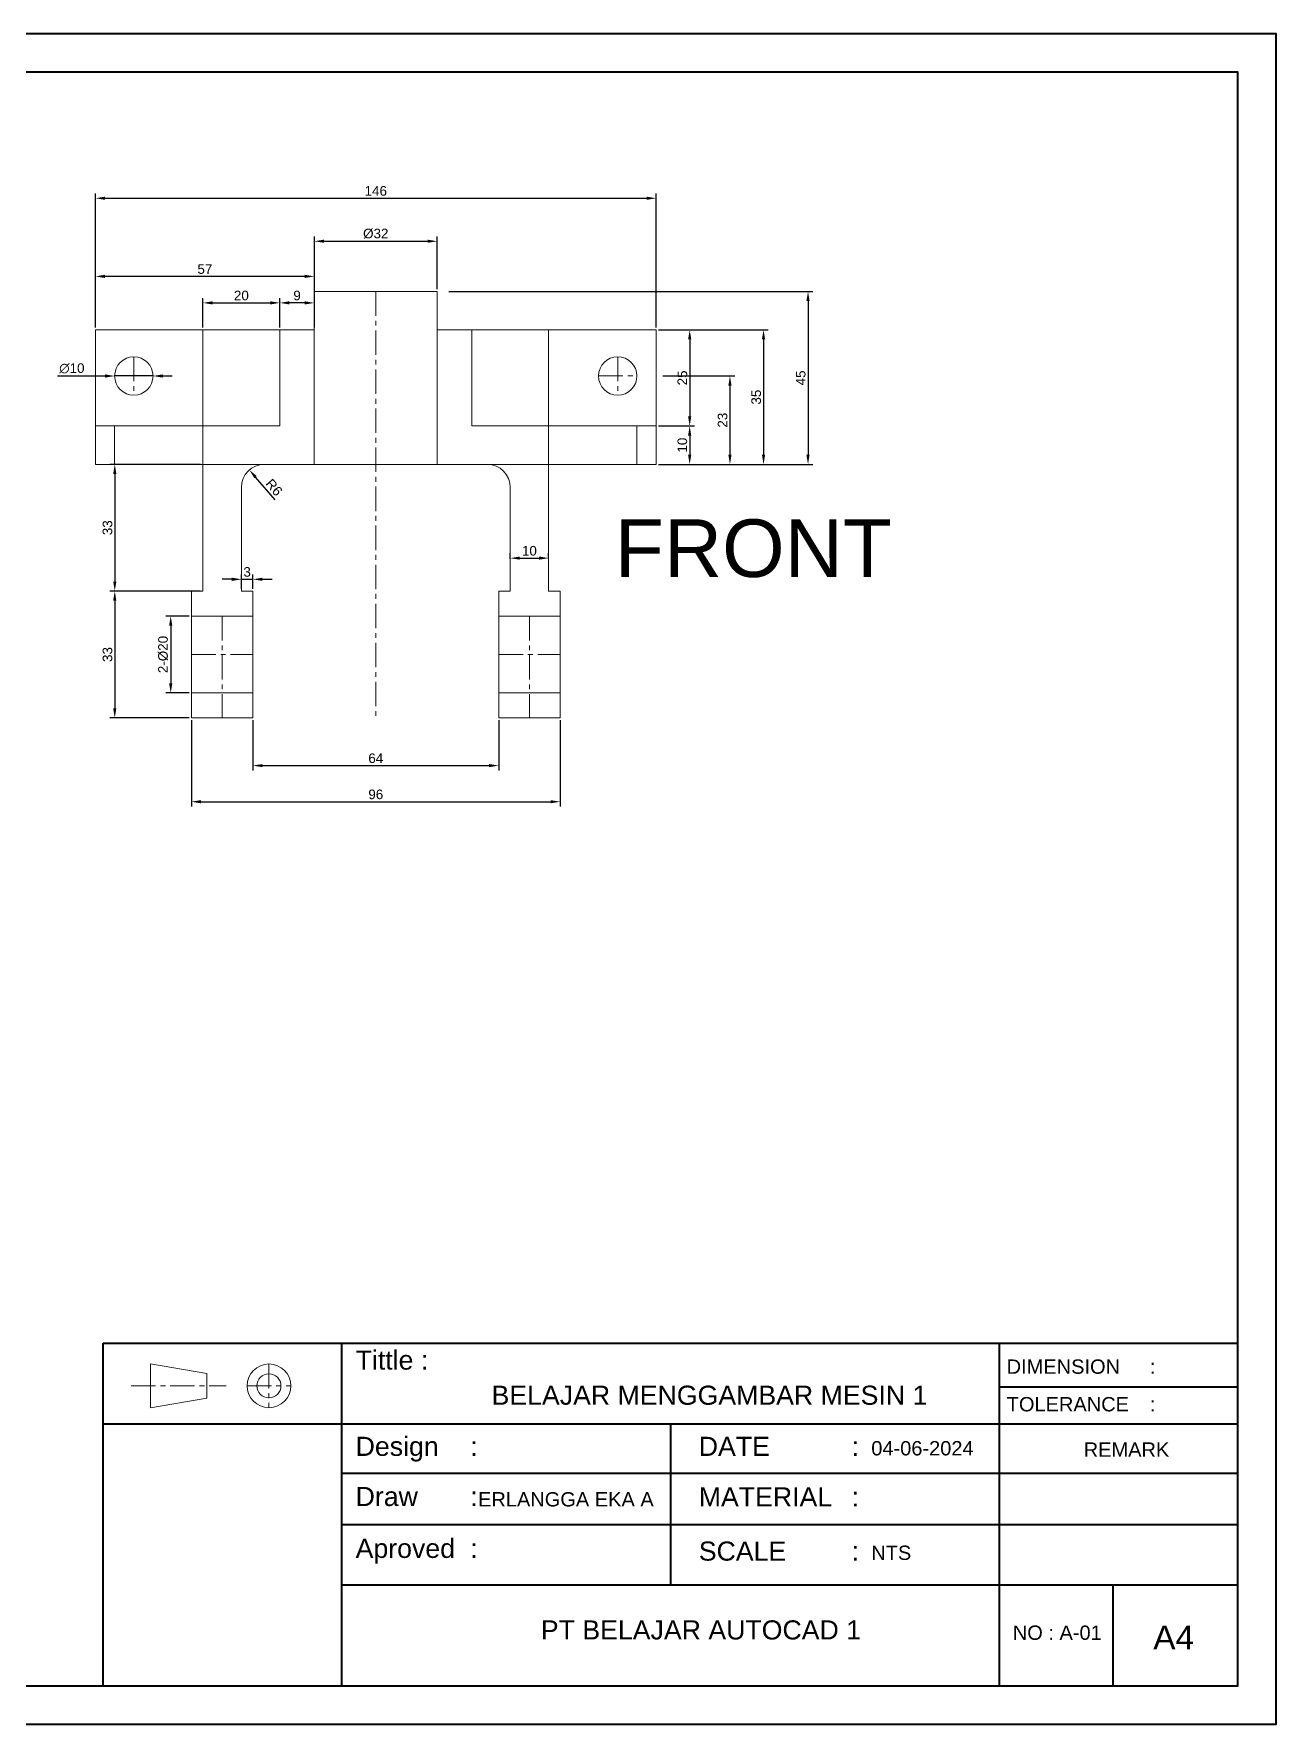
# Model space of a CAD drawing. Header units: millimetres. Extents: x -12 to 1303, y -12 to 2223.
# Drawn here: x 979.8 to 1303.3, y 1783.3 to 2223.3 of the extents above; entities that cross this region are included whole.
import ezdxf

# ---------------------------------------------------------------- set-up
doc = ezdxf.new("R2010")
doc.units = ezdxf.units.MM
doc.linetypes.add('CENTERX2', pattern=[101.6, 63.5, -12.7, 12.7, -12.7])
for name, color, linetype, lineweight in [('Center', 4, 'CENTERX2', 13), ('Dim', 40, 'Continuous', 13), ('Kop Gambar', 7, 'Continuous', 40), ('Object', 3, 'Continuous', 15), ('TEXT DIM', 120, 'Continuous', 9)]:
    doc.layers.add(name, color=color, linetype=linetype, lineweight=lineweight)
doc.styles.get("Standard").update_dxf_attribs({"font": 'arial.ttf'})
doc.dimstyles.new('ISO-25', dxfattribs={"dimtxt": 2.5, "dimasz": 2.5, "dimexe": 1.25, "dimexo": 0.625, "dimtad": 1, "dimtxsty": 'Standard', "dimcen": 2.5, "dimadec": 0, "dimazin": 0, "dimtfac": 1, "dimtmove": 0, "dimatfit": 3, "dimfxl": 1, "dimarcsym": 0})

# ---------------------------------------------------------------- blocks, each defined once
blk = doc.blocks.new('*D100')
at = {"layer": 'Defpoints', "color": 0, "transparency": 16777216}
for p in [(1084.81, 2169.29), (1052.81, 2156.22), (1084.81, 2156.22)]:
    blk.add_point(p, dxfattribs=at)
at = {"layer": 'Dim', "color": 0, "lineweight": -2, "transparency": 16777216}
for p, q in [((1052.81, 2156.85), (1052.81, 2170.54)), ((1055.31, 2169.29), (1082.31, 2169.29)), ((1084.81, 2156.85), (1084.81, 2170.54))]:
    blk.add_line(p, q, dxfattribs=at)
at = {"layer": 'Dim', "color": 0, "transparency": 16777216}
for points in [[(1055.31, 2169.71), (1055.31, 2168.88), (1052.81, 2169.29)], [(1082.31, 2169.71), (1082.31, 2168.88), (1084.81, 2169.29)]]:
    blk.add_solid(points, dxfattribs=at)
at = {"layer": 'Dim', "color": 0, "transparency": 16777216, "insert": (1068.81, 2171.26), "char_height": 2.5, "attachment_point": 5}
blk.add_mtext('%%C32', dxfattribs=at)
blk = doc.blocks.new('*D101')
at = {"layer": 'Defpoints', "color": 0, "transparency": 16777216}
for p in [(1142.94, 2134.22), (1142.94, 2111.22), (1161.03, 2111.22)]:
    blk.add_point(p, dxfattribs=at)
at = {"layer": 'Dim', "color": 0, "lineweight": -2, "transparency": 16777216}
for p, q in [((1143.56, 2134.22), (1162.28, 2134.22)), ((1161.03, 2131.72), (1161.03, 2113.72)), ((1143.56, 2111.22), (1162.28, 2111.22))]:
    blk.add_line(p, q, dxfattribs=at)
at = {"layer": 'Dim', "color": 0, "transparency": 16777216}
for points in [[(1160.61, 2131.72), (1161.44, 2131.72), (1161.03, 2134.22)], [(1160.61, 2113.72), (1161.44, 2113.72), (1161.03, 2111.22)]]:
    blk.add_solid(points, dxfattribs=at)
at = {"layer": 'Dim', "color": 0, "transparency": 16777216, "insert": (1159.12, 2122.72), "char_height": 2.5, "attachment_point": 5, "rotation": 90}
blk.add_mtext('23', dxfattribs=at)
blk = doc.blocks.new('*D102')
at = {"layer": 'Defpoints', "color": 0, "transparency": 16777216}
for p in [(1142.95, 2146.22), (1147.94, 2111.22), (1169.77, 2111.22)]:
    blk.add_point(p, dxfattribs=at)
at = {"layer": 'Dim', "color": 0, "lineweight": -2, "transparency": 16777216}
for p, q in [((1143.57, 2146.22), (1171.02, 2146.22)), ((1169.77, 2143.72), (1169.77, 2113.72)), ((1148.56, 2111.22), (1171.02, 2111.22))]:
    blk.add_line(p, q, dxfattribs=at)
at = {"layer": 'Dim', "color": 0, "transparency": 16777216}
for points in [[(1169.36, 2143.72), (1170.19, 2143.72), (1169.77, 2146.22)], [(1169.36, 2113.72), (1170.19, 2113.72), (1169.77, 2111.22)]]:
    blk.add_solid(points, dxfattribs=at)
at = {"layer": 'Dim', "color": 0, "transparency": 16777216, "insert": (1167.87, 2128.72), "char_height": 2.5, "attachment_point": 5, "rotation": 90}
blk.add_mtext('35', dxfattribs=at)
blk = doc.blocks.new('*D103')
at = {"layer": 'Defpoints', "color": 0, "transparency": 16777216}
for p in [(1087.18, 2156.22), (1147.94, 2111.22), (1181.36, 2111.22)]:
    blk.add_point(p, dxfattribs=at)
at = {"layer": 'Dim', "color": 0, "lineweight": -2, "transparency": 16777216}
for p, q in [((1087.81, 2156.22), (1182.61, 2156.22)), ((1181.36, 2153.72), (1181.36, 2113.72)), ((1148.56, 2111.22), (1182.61, 2111.22))]:
    blk.add_line(p, q, dxfattribs=at)
at = {"layer": 'Dim', "color": 0, "transparency": 16777216}
for points in [[(1180.94, 2153.72), (1181.77, 2153.72), (1181.36, 2156.22)], [(1180.94, 2113.72), (1181.77, 2113.72), (1181.36, 2111.22)]]:
    blk.add_solid(points, dxfattribs=at)
at = {"layer": 'Dim', "color": 0, "transparency": 16777216, "insert": (1179.46, 2133.72), "char_height": 2.5, "attachment_point": 5, "rotation": 90}
blk.add_mtext('45', dxfattribs=at)
blk = doc.blocks.new('*D104')
at = {"layer": 'Defpoints', "color": 0, "transparency": 16777216}
for p in [(1103.81, 2086.11), (1113.81, 2086.81), (1113.81, 2086.11)]:
    blk.add_point(p, dxfattribs=at)
at = {"layer": 'Dim', "color": 0, "lineweight": -2, "transparency": 16777216}
for p, q in [((1103.81, 2086.74), (1103.81, 2088.06)), ((1106.31, 2086.81), (1111.31, 2086.81)), ((1113.81, 2086.74), (1113.81, 2088.06))]:
    blk.add_line(p, q, dxfattribs=at)
at = {"layer": 'Dim', "color": 0, "transparency": 16777216}
for points in [[(1106.31, 2087.23), (1106.31, 2086.4), (1103.81, 2086.81)], [(1111.31, 2087.23), (1111.31, 2086.4), (1113.81, 2086.81)]]:
    blk.add_solid(points, dxfattribs=at)
at = {"layer": 'Dim', "color": 0, "transparency": 16777216, "insert": (1108.81, 2088.71), "char_height": 2.5, "attachment_point": 5}
blk.add_mtext('10', dxfattribs=at)
blk = doc.blocks.new('*D105')
at = {"layer": 'Defpoints', "color": 0, "transparency": 16777216}
for p in [(1035.89, 2109.77), (1039.81, 2105.22)]:
    blk.add_point(p, dxfattribs=at)
at = {"layer": 'Dim', "color": 0, "lineweight": -2, "transparency": 16777216}
blk.add_line((1042.6, 2101.98), (1037.52, 2107.87), dxfattribs=at)
at = {"layer": 'Dim', "color": 0, "transparency": 16777216}
blk.add_solid([(1037.84, 2108.14), (1037.21, 2107.6), (1035.89, 2109.77)], dxfattribs=at)
at = {"layer": 'Dim', "color": 0, "transparency": 16777216, "insert": (1042.32, 2105.22), "char_height": 2.5, "attachment_point": 5, "rotation": 310.7482}
blk.add_mtext('R6', dxfattribs=at)
blk = doc.blocks.new('*D106')
at = {"layer": 'Defpoints', "color": 0, "transparency": 16777216}
for p in [(1036.81, 2045.22), (1100.81, 2045.22), (1100.81, 2032.81)]:
    blk.add_point(p, dxfattribs=at)
at = {"layer": 'Dim', "color": 0, "lineweight": -2, "transparency": 16777216}
for p, q in [((1036.81, 2044.6), (1036.81, 2031.56)), ((1100.81, 2044.6), (1100.81, 2031.56)), ((1039.31, 2032.81), (1098.31, 2032.81))]:
    blk.add_line(p, q, dxfattribs=at)
at = {"layer": 'Dim', "color": 0, "transparency": 16777216}
for points in [[(1039.31, 2033.22), (1039.31, 2032.39), (1036.81, 2032.81)], [(1098.31, 2033.22), (1098.31, 2032.39), (1100.81, 2032.81)]]:
    blk.add_solid(points, dxfattribs=at)
at = {"layer": 'Dim', "color": 0, "transparency": 16777216, "insert": (1068.81, 2034.71), "char_height": 2.5, "attachment_point": 5}
blk.add_mtext('64', dxfattribs=at)
blk = doc.blocks.new('*D107')
at = {"layer": 'Defpoints', "color": 0, "transparency": 16777216}
for p in [(1020.81, 2045.22), (1116.81, 2045.22), (1116.81, 2023.4)]:
    blk.add_point(p, dxfattribs=at)
at = {"layer": 'Dim', "color": 0, "lineweight": -2, "transparency": 16777216}
for p, q in [((1020.81, 2044.6), (1020.81, 2022.15)), ((1116.81, 2044.6), (1116.81, 2022.15)), ((1023.31, 2023.4), (1114.31, 2023.4))]:
    blk.add_line(p, q, dxfattribs=at)
at = {"layer": 'Dim', "color": 0, "transparency": 16777216}
for points in [[(1023.31, 2023.82), (1023.31, 2022.99), (1020.81, 2023.4)], [(1114.31, 2023.82), (1114.31, 2022.99), (1116.81, 2023.4)]]:
    blk.add_solid(points, dxfattribs=at)
at = {"layer": 'Dim', "color": 0, "transparency": 16777216, "insert": (1068.81, 2025.3), "char_height": 2.5, "attachment_point": 5}
blk.add_mtext('96', dxfattribs=at)
blk = doc.blocks.new('*D108')
at = {"layer": 'Defpoints', "color": 0, "transparency": 16777216}
for p in [(1020.81, 2071.72), (1015.41, 2051.72), (1020.81, 2051.72)]:
    blk.add_point(p, dxfattribs=at)
at = {"layer": 'Dim', "color": 0, "lineweight": -2, "transparency": 16777216}
for p, q in [((1020.18, 2071.72), (1014.16, 2071.72)), ((1015.41, 2069.22), (1015.41, 2054.22)), ((1020.18, 2051.72), (1014.16, 2051.72))]:
    blk.add_line(p, q, dxfattribs=at)
at = {"layer": 'Dim', "color": 0, "transparency": 16777216}
for points in [[(1014.99, 2069.22), (1015.83, 2069.22), (1015.41, 2071.72)], [(1014.99, 2054.22), (1015.83, 2054.22), (1015.41, 2051.72)]]:
    blk.add_solid(points, dxfattribs=at)
at = {"layer": 'Dim', "color": 0, "transparency": 16777216, "insert": (1013.44, 2061.72), "char_height": 2.5, "attachment_point": 5, "rotation": 90}
blk.add_mtext('2-%%C20', dxfattribs=at)
blk = doc.blocks.new('*D109')
at = {"layer": 'Defpoints', "color": 0, "transparency": 16777216}
for p in [(1141.81, 2180.49), (995.81, 2146.22), (1141.81, 2146.22)]:
    blk.add_point(p, dxfattribs=at)
at = {"layer": 'Dim', "color": 0, "lineweight": -2, "transparency": 16777216}
for p, q in [((995.81, 2146.85), (995.81, 2181.74)), ((998.31, 2180.49), (1139.31, 2180.49)), ((1141.81, 2146.85), (1141.81, 2181.74))]:
    blk.add_line(p, q, dxfattribs=at)
at = {"layer": 'Dim', "color": 0, "transparency": 16777216}
for points in [[(998.31, 2180.9), (998.31, 2180.07), (995.81, 2180.49)], [(1139.31, 2180.9), (1139.31, 2180.07), (1141.81, 2180.49)]]:
    blk.add_solid(points, dxfattribs=at)
at = {"layer": 'Dim', "color": 0, "transparency": 16777216, "insert": (1068.81, 2182.39), "char_height": 2.5, "attachment_point": 5}
blk.add_mtext('146', dxfattribs=at)
blk = doc.blocks.new('*D110')
at = {"layer": 'Defpoints', "color": 0, "transparency": 16777216}
for p in [(995.81, 2160.15), (995.81, 2146.22), (1052.81, 2146.22)]:
    blk.add_point(p, dxfattribs=at)
at = {"layer": 'Dim', "color": 0, "lineweight": -2, "transparency": 16777216}
for p, q in [((995.81, 2146.85), (995.81, 2161.4)), ((1052.81, 2146.85), (1052.81, 2161.4)), ((1050.31, 2160.15), (998.31, 2160.15))]:
    blk.add_line(p, q, dxfattribs=at)
at = {"layer": 'Dim', "color": 0, "transparency": 16777216}
for points in [[(998.31, 2160.56), (998.31, 2159.73), (995.81, 2160.15)], [(1050.31, 2160.56), (1050.31, 2159.73), (1052.81, 2160.15)]]:
    blk.add_solid(points, dxfattribs=at)
at = {"layer": 'Dim', "color": 0, "transparency": 16777216, "insert": (1024.31, 2162.04), "char_height": 2.5, "attachment_point": 5}
blk.add_mtext('57', dxfattribs=at)
blk = doc.blocks.new('*D113')
at = {"layer": 'Defpoints', "color": 0, "transparency": 16777216}
for p in [(1023.81, 2111.22), (1000.85, 2078.22), (1023.81, 2078.22)]:
    blk.add_point(p, dxfattribs=at)
at = {"layer": 'Dim', "color": 0, "lineweight": -2, "transparency": 16777216}
for p, q in [((1023.18, 2111.22), (999.6, 2111.22)), ((1000.85, 2108.72), (1000.85, 2080.72)), ((1023.18, 2078.22), (999.6, 2078.22))]:
    blk.add_line(p, q, dxfattribs=at)
at = {"layer": 'Dim', "color": 0, "transparency": 16777216}
for points in [[(1000.43, 2108.72), (1001.26, 2108.72), (1000.85, 2111.22)], [(1000.43, 2080.72), (1001.26, 2080.72), (1000.85, 2078.22)]]:
    blk.add_solid(points, dxfattribs=at)
at = {"layer": 'Dim', "color": 0, "transparency": 16777216, "insert": (998.95, 2094.72), "char_height": 2.5, "attachment_point": 5, "rotation": 90}
blk.add_mtext('33', dxfattribs=at)
blk = doc.blocks.new('*D114')
at = {"layer": 'Defpoints', "color": 0, "transparency": 16777216}
for p in [(1020.81, 2078.22), (1000.85, 2045.22), (1020.81, 2045.22)]:
    blk.add_point(p, dxfattribs=at)
at = {"layer": 'Dim', "color": 0, "lineweight": -2, "transparency": 16777216}
for p, q in [((1020.18, 2078.22), (999.6, 2078.22)), ((1000.85, 2075.72), (1000.85, 2047.72)), ((1020.18, 2045.22), (999.6, 2045.22))]:
    blk.add_line(p, q, dxfattribs=at)
at = {"layer": 'Dim', "color": 0, "transparency": 16777216}
for points in [[(1000.43, 2075.72), (1001.26, 2075.72), (1000.85, 2078.22)], [(1000.43, 2047.72), (1001.26, 2047.72), (1000.85, 2045.22)]]:
    blk.add_solid(points, dxfattribs=at)
at = {"layer": 'Dim', "color": 0, "transparency": 16777216, "insert": (998.95, 2061.72), "char_height": 2.5, "attachment_point": 5, "rotation": 90}
blk.add_mtext('33', dxfattribs=at)
blk = doc.blocks.new('*D116')
at = {"layer": 'Defpoints', "color": 0, "transparency": 16777216}
for p in [(1141.81, 2146.22), (1141.81, 2121.22), (1150.54, 2121.22)]:
    blk.add_point(p, dxfattribs=at)
at = {"layer": 'Dim', "color": 0, "lineweight": -2, "transparency": 16777216}
for p, q in [((1142.43, 2146.22), (1151.79, 2146.22)), ((1150.54, 2143.72), (1150.54, 2123.72)), ((1142.43, 2121.22), (1151.79, 2121.22))]:
    blk.add_line(p, q, dxfattribs=at)
at = {"layer": 'Dim', "color": 0, "transparency": 16777216}
for points in [[(1150.12, 2143.72), (1150.96, 2143.72), (1150.54, 2146.22)], [(1150.12, 2123.72), (1150.96, 2123.72), (1150.54, 2121.22)]]:
    blk.add_solid(points, dxfattribs=at)
at = {"layer": 'Dim', "color": 0, "transparency": 16777216, "insert": (1148.64, 2133.72), "char_height": 2.5, "attachment_point": 5, "rotation": 90}
blk.add_mtext('25', dxfattribs=at)
blk = doc.blocks.new('*D117')
at = {"layer": 'Defpoints', "color": 0, "transparency": 16777216}
for p in [(1141.81, 2121.22), (1141.81, 2111.22), (1150.54, 2111.22)]:
    blk.add_point(p, dxfattribs=at)
at = {"layer": 'Dim', "color": 0, "lineweight": -2, "transparency": 16777216}
for p, q in [((1142.43, 2121.22), (1151.79, 2121.22)), ((1150.54, 2118.72), (1150.54, 2113.72)), ((1142.43, 2111.22), (1151.79, 2111.22))]:
    blk.add_line(p, q, dxfattribs=at)
at = {"layer": 'Dim', "color": 0, "transparency": 16777216}
for points in [[(1150.12, 2118.72), (1150.96, 2118.72), (1150.54, 2121.22)], [(1150.12, 2113.72), (1150.96, 2113.72), (1150.54, 2111.22)]]:
    blk.add_solid(points, dxfattribs=at)
at = {"layer": 'Dim', "color": 0, "transparency": 16777216, "insert": (1148.64, 2116.22), "char_height": 2.5, "attachment_point": 5, "rotation": 90}
blk.add_mtext('10', dxfattribs=at)
blk = doc.blocks.new('*D118')
at = {"layer": 'Defpoints', "color": 0, "transparency": 16777216}
for p in [(1000.81, 2134.22), (1010.81, 2134.22)]:
    blk.add_point(p, dxfattribs=at)
at = {"layer": 'Dim', "color": 0, "lineweight": -2, "transparency": 16777216}
for p, q in [((985.9, 2134.22), (998.31, 2134.22)), ((1010.81, 2134.22), (1000.81, 2134.22)), ((1013.31, 2134.22), (1015.81, 2134.22))]:
    blk.add_line(p, q, dxfattribs=at)
at = {"layer": 'Dim', "color": 0, "transparency": 16777216}
for points in [[(998.31, 2134.64), (998.31, 2133.8), (1000.81, 2134.22)], [(1013.31, 2134.64), (1013.31, 2133.8), (1010.81, 2134.22)]]:
    blk.add_solid(points, dxfattribs=at)
at = {"layer": 'Dim', "color": 0, "transparency": 16777216, "insert": (989.67, 2136.19), "char_height": 2.5, "attachment_point": 5}
blk.add_mtext('∅10', dxfattribs=at)
blk = doc.blocks.new('*D119')
at = {"layer": 'Defpoints', "color": 0, "transparency": 16777216}
for p in [(1043.81, 2153.25), (1023.81, 2146.22), (1043.81, 2146.22)]:
    blk.add_point(p, dxfattribs=at)
at = {"layer": 'Dim', "color": 0, "lineweight": -2, "transparency": 16777216}
for p, q in [((1023.81, 2146.85), (1023.81, 2154.5)), ((1026.31, 2153.25), (1041.31, 2153.25)), ((1043.81, 2146.85), (1043.81, 2154.5))]:
    blk.add_line(p, q, dxfattribs=at)
at = {"layer": 'Dim', "color": 0, "transparency": 16777216}
for points in [[(1026.31, 2153.67), (1026.31, 2152.84), (1023.81, 2153.25)], [(1041.31, 2153.67), (1041.31, 2152.84), (1043.81, 2153.25)]]:
    blk.add_solid(points, dxfattribs=at)
at = {"layer": 'Dim', "color": 0, "transparency": 16777216, "insert": (1033.81, 2155.16), "char_height": 2.5, "attachment_point": 5}
blk.add_mtext('20', dxfattribs=at)
blk = doc.blocks.new('*D120')
at = {"layer": 'Defpoints', "color": 0, "transparency": 16777216}
for p in [(1043.81, 2153.25), (1043.81, 2146.22), (1052.81, 2146.22)]:
    blk.add_point(p, dxfattribs=at)
at = {"layer": 'Dim', "color": 0, "lineweight": -2, "transparency": 16777216}
for p, q in [((1043.81, 2146.85), (1043.81, 2154.5)), ((1050.31, 2153.25), (1046.31, 2153.25)), ((1052.81, 2146.85), (1052.81, 2154.5))]:
    blk.add_line(p, q, dxfattribs=at)
at = {"layer": 'Dim', "color": 0, "transparency": 16777216}
for points in [[(1046.31, 2153.67), (1046.31, 2152.84), (1043.81, 2153.25)], [(1050.31, 2153.67), (1050.31, 2152.84), (1052.81, 2153.25)]]:
    blk.add_solid(points, dxfattribs=at)
at = {"layer": 'Dim', "color": 0, "transparency": 16777216, "insert": (1048.31, 2155.16), "char_height": 2.5, "attachment_point": 5}
blk.add_mtext('9', dxfattribs=at)
blk = doc.blocks.new('*D121')
at = {"layer": 'Defpoints', "color": 0, "transparency": 16777216}
for p in [(1036.81, 2081.3), (1033.81, 2078.22), (1036.81, 2078.22)]:
    blk.add_point(p, dxfattribs=at)
at = {"layer": 'Dim', "color": 0, "lineweight": -2, "transparency": 16777216}
for p, q in [((1031.31, 2081.3), (1028.81, 2081.3)), ((1033.81, 2078.85), (1033.81, 2082.55)), ((1033.81, 2081.3), (1036.81, 2081.3)), ((1036.81, 2078.85), (1036.81, 2082.55)), ((1039.31, 2081.3), (1041.81, 2081.3))]:
    blk.add_line(p, q, dxfattribs=at)
at = {"layer": 'Dim', "color": 0, "transparency": 16777216}
for points in [[(1031.31, 2081.72), (1031.31, 2080.88), (1033.81, 2081.3)], [(1039.31, 2081.72), (1039.31, 2080.88), (1036.81, 2081.3)]]:
    blk.add_solid(points, dxfattribs=at)
at = {"layer": 'Dim', "color": 0, "transparency": 16777216, "insert": (1035.31, 2083.2), "char_height": 2.5, "attachment_point": 5}
blk.add_mtext('3', dxfattribs=at)

msp = doc.modelspace()

# ---------------------------------------------------------------- linework, layer by layer
at = {"layer": 'Center', "ltscale": 0.1}
for p, q in [((1068.808, 2156.221), (1068.808, 2045.221)), ((1005.808, 2139.221), (1005.808, 2129.221)), ((1131.808, 2139.221), (1131.808, 2129.221)), ((1000.808, 2134.221), (1010.808, 2134.221)), ((1126.808, 2134.221), (1136.808, 2134.221)), ((1028.808, 2071.721), (1028.808, 2045.221)), ((1108.808, 2071.721), (1108.808, 2045.221)), ((1020.808, 2061.721), (1036.808, 2061.721)), ((1100.808, 2061.721), (1116.808, 2061.721)), ((1040.986, 1877.056), (1040.986, 1865.666)), ((1005.137, 1871.361), (1029.826, 1871.361)), ((1035.291, 1871.361), (1046.681, 1871.361))]:
    msp.add_line(p, q, dxfattribs=at)
at = {"layer": 'Kop Gambar'}
for p, q in [((997.84, 1882.502), (1293.38, 1882.502)), ((997.84, 1793.172), (997.84, 1882.502)), ((1059.999, 1793.172), (1059.999, 1882.502)), ((1231.222, 1793.172), (1231.222, 1882.502)), ((1231.222, 1871.064), (1293.38, 1871.064)), ((997.84, 1861.514), (1293.38, 1861.514)), ((1145.61, 1819.581), (1145.61, 1861.514)), ((1059.999, 1848.628), (1293.38, 1848.628)), ((1059.999, 1835.305), (1293.38, 1835.305)), ((1059.999, 1819.581), (1293.38, 1819.581)), ((1260.796, 1793.172), (1260.796, 1819.581))]:
    msp.add_line(p, q, dxfattribs=at)
for points in [[(689.264, 2223.288), (689.264, 1783.288), (1303.264, 1783.288), (1303.264, 2223.288)], [(699.264, 2213.288), (699.264, 1793.288), (1293.264, 1793.288), (1293.264, 2213.288)]]:
    msp.add_lwpolyline(points, close=True, dxfattribs=at)
at = {"layer": 'Object'}
for p, q in [((1052.808, 2156.221), (1084.808, 2156.221)), ((1052.808, 2156.221), (1052.808, 2111.221)), ((1084.808, 2156.221), (1084.808, 2111.221)), ((995.808, 2146.221), (995.808, 2111.221)), ((995.808, 2146.221), (1052.808, 2146.221)), ((1023.808, 2146.221), (1023.808, 2078.221)), ((1043.808, 2146.221), (1043.808, 2121.221)), ((1084.808, 2146.221), (1141.808, 2146.221)), ((1093.808, 2146.221), (1093.808, 2121.221)), ((1113.808, 2146.221), (1113.808, 2078.221)), ((1141.808, 2146.221), (1141.808, 2111.221)), ((995.808, 2121.221), (1043.808, 2121.221)), ((1000.808, 2121.221), (1000.808, 2111.221)), ((1093.808, 2121.221), (1141.808, 2121.221)), ((1136.808, 2121.221), (1136.808, 2111.221)), ((995.808, 2111.221), (1141.808, 2111.221)), ((1033.808, 2105.221), (1033.808, 2078.221)), ((1103.808, 2105.221), (1103.808, 2078.221)), ((1020.808, 2078.221), (1023.808, 2078.221)), ((1020.808, 2078.221), (1020.808, 2045.221)), ((1033.808, 2078.221), (1036.808, 2078.221)), ((1036.808, 2078.221), (1036.808, 2045.221)), ((1100.808, 2078.221), (1100.808, 2045.221)), ((1100.808, 2078.221), (1103.808, 2078.221)), ((1113.808, 2078.221), (1116.808, 2078.221)), ((1116.808, 2078.221), (1116.808, 2045.221)), ((1020.808, 2071.721), (1036.808, 2071.721)), ((1100.808, 2071.721), (1116.808, 2071.721)), ((1020.808, 2051.721), (1036.808, 2051.721)), ((1100.808, 2051.721), (1116.808, 2051.721)), ((1020.808, 2045.221), (1036.808, 2045.221)), ((1100.808, 2045.221), (1116.808, 2045.221)), ((1010.11, 1877.056), (1010.11, 1865.666)), ((1010.11, 1877.056), (1024.853, 1874.537)), ((1024.853, 1874.537), (1024.853, 1868.185)), ((1010.11, 1865.666), (1024.853, 1868.185))]:
    msp.add_line(p, q, dxfattribs=at)
for centre, radius in [((1005.808, 2134.221), 5), ((1131.808, 2134.221), 5), ((1040.986, 1871.361), 5.695), ((1040.986, 1871.361), 3.131)]:
    msp.add_circle(centre, radius, dxfattribs=at)
for centre, start, end in [((1039.808, 2105.221), 90, 180), ((1097.808, 2105.221), 0, 90)]:
    msp.add_arc(centre, 6, start, end, dxfattribs=at)

# ---------------------------------------------------------------- texts
at = {"layer": 'Object', "insert": (1131.056, 2096.901), "char_height": 15, "attachment_point": 1}
msp.add_mtext_dynamic_manual_height_columns('FRONT', width=125.73374, gutter_width=12.5, heights=[0], dxfattribs=at)
at = {"layer": 'TEXT DIM', "attachment_point": 1}
for s, width, insert, char_height in [('Tittle :', 27.66211, (1063.565, 1880.555), 4.9727), ('\\pxt10;DIMENSION^I:', 45.81418, (1233.078, 1878.228), 3.72952), ('BELAJAR MENGGAMBAR MESIN 1', 118.63711, (1098.952, 1871.408), 4.97269), ('\\pxt10;TOLERANCE^I:', 45.81418, (1233.092, 1868.446), 3.72952), ('\\pxt6;Design^I:', 37.73233, (1063.565, 1858.099), 4.97269), ('\\pxt8;DATE^I:', 51.24575, (1152.911, 1858.099), 4.97269), ('04-06-2024', 45.81418, (1197.827, 1856.983), 3.7295), ('\\pxql,t6,10;       REMARK', 45.81418, (1243.008, 1856.629), 3.72952), ('\\pxt6;Draw^I:', 36.44439, (1063.565, 1845.046), 4.97269), ('ERLANGGA EKA A', 45.81418, (1095.436, 1843.69), 3.72952), ('\\pxt8;MATERIAL^I:', 52.31243, (1152.911, 1844.944), 4.97269), ('\\pxt6;Aproved^I:', 34.9192, (1063.565, 1831.539), 4.97269), ('\\pxt8;SCALE^I:', 58.2256, (1152.911, 1830.835), 4.97269), ('NTS', 45.81418, (1197.827, 1829.771), 3.7295), ('PT BELAJAR AUTOCAD 1', 105.06795, (1111.787, 1810.315), 4.97269), ('NO : A-01', 45.81418, (1234.679, 1808.974), 3.7295), ('A4', 45.81418, (1271.258, 1808.974), 6.2159)]:
    msp.add_mtext_dynamic_manual_height_columns(s, width=width, gutter_width=31.079, heights=[0], dxfattribs=dict(at, insert=insert, char_height=char_height))

# ---------------------------------------------------------------- dimensions: what is measured, and where the dimension line sits
at = {"layer": 'Dim'}
for base, p1, p2, picture, middle in [((1141.808, 2180.486), (995.808, 2146.221), (1141.808, 2146.221), '*D109', (1068.808, 2180.486)), ((995.808, 2160.146), (1052.808, 2146.221), (995.808, 2146.221), '*D110', (1024.308, 2160.146)), ((1036.808, 2081.299), (1033.808, 2078.221), (1036.808, 2078.221), '*D121', (1035.308, 2081.299))]:
    dim = msp.add_linear_dim(base=base, p1=p1, p2=p2, dimstyle='ISO-25', dxfattribs=at)
    dim.commit()
    dim.dimension.update_dxf_attribs({"geometry": picture, "text_midpoint": middle, "dimtype": 160})
dim = msp.add_linear_dim(base=(1084.808, 2169.292), p1=(1052.808, 2156.221), p2=(1084.808, 2156.221), text='%%C<>', dimstyle='ISO-25', dxfattribs=at)
dim.commit()
dim.dimension.update_dxf_attribs({"geometry": '*D100', "text_midpoint": (1068.808, 2171.263)})
for base, p1, p2, picture, middle in [((1043.808, 2153.255), (1023.808, 2146.221), (1043.808, 2146.221), '*D119', (1033.808, 2155.156)), ((1043.808, 2153.255), (1052.808, 2146.221), (1043.808, 2146.221), '*D120', (1048.308, 2155.156)), ((1113.808, 2086.812), (1103.808, 2086.113), (1113.808, 2086.113), '*D104', (1108.808, 2088.714)), ((1116.808, 2023.402), (1020.808, 2045.221), (1116.808, 2045.221), '*D107', (1068.808, 2025.304)), ((1100.808, 2032.805), (1036.808, 2045.221), (1100.808, 2045.221), '*D106', (1068.808, 2034.707))]:
    dim = msp.add_linear_dim(base=base, p1=p1, p2=p2, dimstyle='ISO-25', dxfattribs=at)
    dim.commit()
    dim.dimension.update_dxf_attribs({"geometry": picture, "text_midpoint": middle})
for base, p1, p2, picture, middle in [((1181.355, 2111.221), (1087.184, 2156.221), (1147.937, 2111.221), '*D103', (1181.355, 2133.721)), ((1169.774, 2111.221), (1142.949, 2146.221), (1147.937, 2111.221), '*D102', (1169.774, 2128.721)), ((1161.026, 2111.221), (1142.937, 2134.221), (1142.937, 2111.221), '*D101', (1161.026, 2122.721))]:
    dim = msp.add_linear_dim(base=base, p1=p1, p2=p2, angle=90, dimstyle='ISO-25', dxfattribs=at)
    dim.commit()
    dim.dimension.update_dxf_attribs({"geometry": picture, "text_midpoint": middle, "dimtype": 160})
for base, p1, p2, picture, middle in [((1150.539, 2121.221), (1141.808, 2146.221), (1141.808, 2121.221), '*D116', (1148.637, 2133.721)), ((1150.539, 2111.221), (1141.808, 2121.221), (1141.808, 2111.221), '*D117', (1148.637, 2116.221)), ((1000.847, 2078.221), (1023.808, 2111.221), (1023.808, 2078.221), '*D113', (998.945, 2094.721)), ((1000.847, 2045.221), (1020.808, 2078.221), (1020.808, 2045.221), '*D114', (998.945, 2061.721))]:
    dim = msp.add_linear_dim(base=base, p1=p1, p2=p2, angle=90, dimstyle='ISO-25', dxfattribs=at)
    dim.commit()
    dim.dimension.update_dxf_attribs({"geometry": picture, "text_midpoint": middle})
dim = msp.add_diameter_dim_2p(p1=(1010.808, 2134.221), p2=(1000.808, 2134.221), dimstyle='ISO-25', dxfattribs=at)
dim.commit()
dim.dimension.update_dxf_attribs({"geometry": '*D118', "text_midpoint": (989.672, 2134.221), "dimtype": 163})
dim = msp.add_radius_dim(center=(1039.808, 2105.221), mpoint=(1035.891, 2109.767), dimstyle='ISO-25', dxfattribs=at)
dim.commit()
dim.dimension.update_dxf_attribs({"geometry": '*D105', "text_midpoint": (1040.878, 2103.979), "dimtype": 164})
dim = msp.add_linear_dim(base=(1015.41, 2051.721), p1=(1020.808, 2071.721), p2=(1020.808, 2051.721), angle=90, text='2-%%C<>', dimstyle='ISO-25', dxfattribs=at)
dim.commit()
dim.dimension.update_dxf_attribs({"geometry": '*D108', "text_midpoint": (1015.41, 2061.721), "dimtype": 160})

doc.saveas('drawing.dxf')
